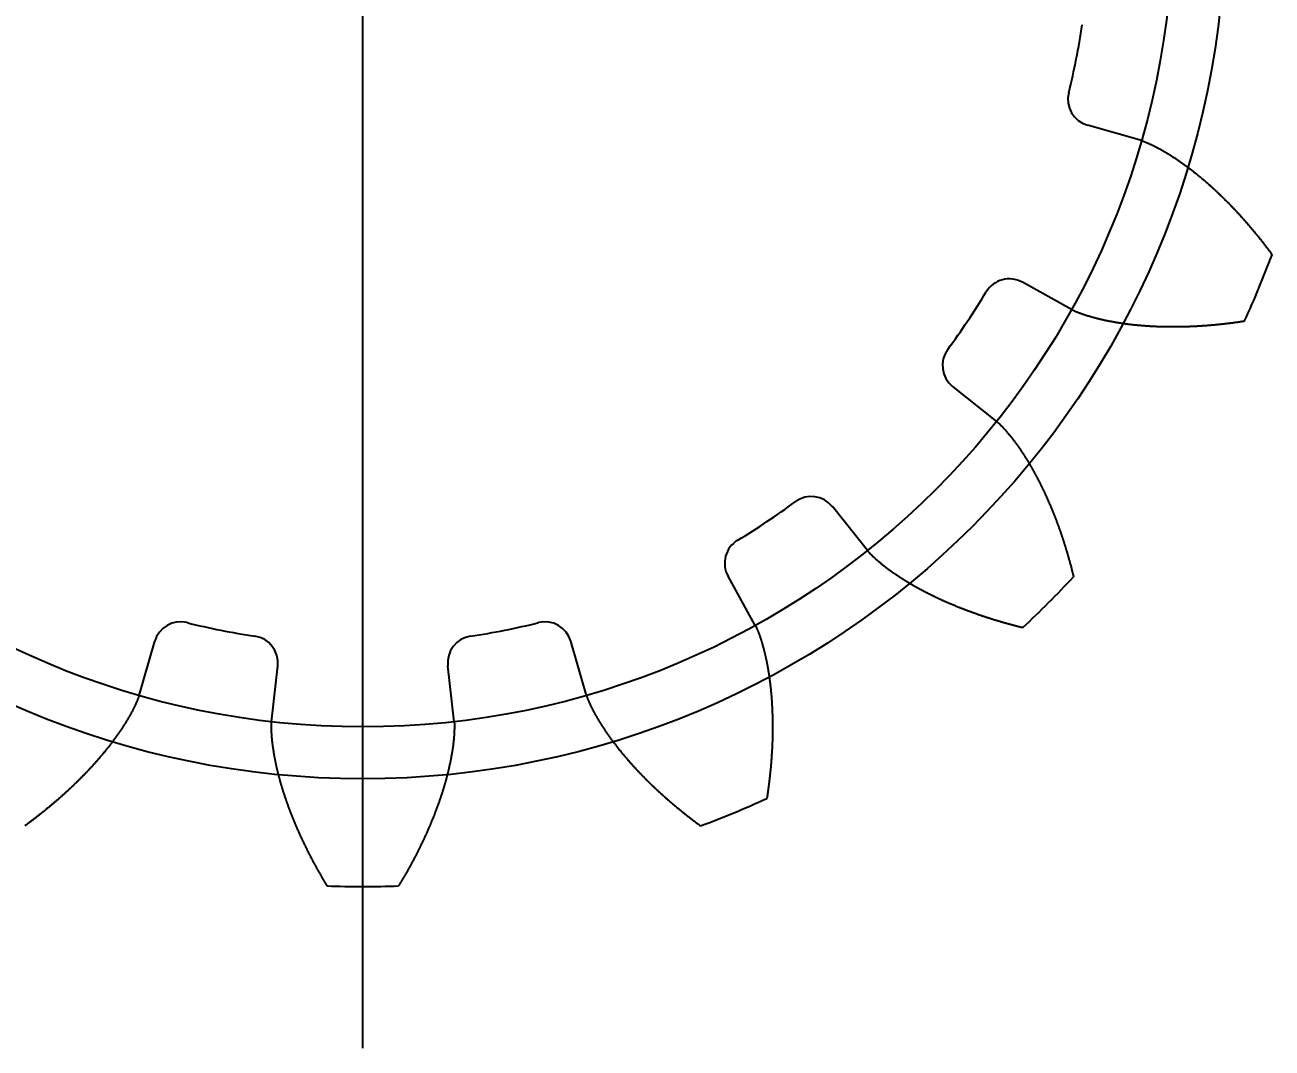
# Model space of a CAD drawing. Header units: millimetres. Extents: x 2331 to 2507, y 1421 to 1555.
# Drawn here: x 2403.15 to 2426.29, y 1506.05 to 1525.05 of the extents above; entities that cross this region are included whole.
import ezdxf

# ---------------------------------------------------------------- set-up
doc = ezdxf.new("R2010")
doc.units = ezdxf.units.MM
doc.header["$LTSCALE"] = 0.1
doc.styles.get("Standard").update_dxf_attribs({"font": 'arial.ttf'})
doc.dimstyles.new('ISO-25', dxfattribs={"dimtxt": 2.5, "dimasz": 2.5, "dimexe": 1.25, "dimexo": 0.625, "dimtad": 1, "dimtxsty": 'Standard', "dimcen": 2.5, "dimadec": 0, "dimazin": 0, "dimtfac": 1, "dimtmove": 0, "dimatfit": 3, "dimfxl": 0, "dimarcsym": 0})

# ---------------------------------------------------------------- blocks, each defined once
blk = doc.blocks.new('*D25')
at = {"color": 0, "lineweight": -2, "transparency": 16777216}
for start, end in [(84.375, 90), (101.465, 112.93), (61.445, 72.91)]:
    blk.add_arc((2409.414, 1527.052), 12.515, start, end, dxfattribs=at)
at = {"color": 0, "transparency": 16777216}
for points in [[(2406.885, 1539.732), (2406.969, 1538.902), (2409.414, 1539.567)], [(2413.01, 1538.606), (2413.174, 1539.423), (2410.641, 1539.506)]]:
    blk.add_solid(points, dxfattribs=at)
at = {"layer": 'Defpoints', "color": 0, "transparency": 16777216}
for p in [(2409.414, 1548.052), (2411.217, 1545.357), (2410.233, 1539.54), (2409.414, 1527.052), (2409.414, 1506.052)]:
    blk.add_point(p, dxfattribs=at)
at = {"color": 0, "transparency": 16777216, "insert": (2408.444, 1541.435), "char_height": 2.5, "attachment_point": 5, "rotation": 3.8609}
blk.add_mtext('6°', dxfattribs=at)
blk = doc.blocks.new('*D26')
at = {"color": 0, "lineweight": -2, "transparency": 16777216}
blk.add_line((2414.287, 1537.082), (2418.088, 1535.235), dxfattribs=at)
for start, end in [(90, 95.6108), (64.0875, 90), (64.2537, 77.1268), (108.484, 121.3572)]:
    blk.add_arc((2409.414, 1527.052), 11.15, start, end, dxfattribs=at)
at = {"color": 0, "transparency": 16777216}
for points in [[(2411.852, 1537.508), (2411.945, 1538.336), (2409.414, 1538.203)], [(2405.792, 1538.035), (2405.966, 1537.22), (2408.324, 1538.149)]]:
    blk.add_solid(points, dxfattribs=at)
at = {"layer": 'Defpoints', "color": 0, "transparency": 16777216}
for p in [(2409.414, 1548.052), (2407.85, 1542.975), (2408.687, 1538.179), (2409.414, 1527.052), (2409.414, 1506.052)]:
    blk.add_point(p, dxfattribs=at)
at = {"color": 0, "transparency": 16777216, "insert": (2417.019, 1537.869), "char_height": 2.5, "attachment_point": 5, "rotation": 334.0875}
blk.add_mtext('6°', dxfattribs=at)

msp = doc.modelspace()

# ---------------------------------------------------------------- linework, layer by layer
for p, q in [((2409.414, 1506.052), (2409.414, 1548.052)), ((2423.866, 1522.903), (2422.862, 1523.191)), ((2422.567, 1519.768), (2421.654, 1520.274)), ((2421.178, 1517.688), (2420.361, 1518.339)), ((2418.778, 1515.289), (2418.128, 1516.106)), ((2416.699, 1513.9), (2416.193, 1514.813)), ((2405.265, 1512.601), (2405.553, 1513.605)), ((2413.564, 1512.601), (2413.276, 1513.605)), ((2407.718, 1512.113), (2407.836, 1513.151)), ((2411.111, 1512.113), (2410.993, 1513.151))]:
    msp.add_line(p, q)
for radius in [16, 15.035]:
    msp.add_circle((2409.414, 1527.052), radius)
for centre, radius, start, end in [((2409.414, 1527.052), 13.5, 346.0257, 351.4743), ((2423, 1523.671), 0.5, 166.0257, 253.979), ((2409.414, 1527.052), 18, 335.381, 339.619), ((2421.412, 1519.836), 0.5, 61.021, 148.9743), ((2409.414, 1527.052), 13.5, 323.5257, 328.9743), ((2420.672, 1518.73), 0.5, 143.5257, 231.479), ((2417.737, 1515.794), 0.5, 38.521, 126.4743), ((2409.414, 1527.052), 13.5, 301.0257, 306.4743), ((2416.63, 1515.055), 0.5, 121.0257, 208.979), ((2409.414, 1527.052), 18, 312.881, 317.119), ((2406.034, 1513.467), 0.5, 76.0257, 163.979), ((2409.414, 1527.052), 13.5, 256.0257, 261.4743), ((2409.414, 1527.052), 13.5, 278.5257, 283.9743), ((2412.795, 1513.467), 0.5, 16.021, 103.9743), ((2407.339, 1513.207), 0.5, 353.521, 81.4743), ((2411.49, 1513.207), 0.5, 98.5257, 186.479), ((2409.414, 1527.052), 18, 290.381, 294.619), ((2409.414, 1527.052), 18, 267.881, 272.119)]:
    msp.add_arc(centre, radius, start, end)
for points in [[(2423.866, 1522.903), (2423.885, 1522.896), (2423.904, 1522.89), (2423.922, 1522.883), (2423.941, 1522.875), (2423.96, 1522.868), (2423.978, 1522.86), (2423.997, 1522.852), (2424.015, 1522.843), (2424.034, 1522.835), (2424.052, 1522.826), (2424.07, 1522.817), (2424.089, 1522.809), (2424.107, 1522.799), (2424.125, 1522.79), (2424.143, 1522.781), (2424.161, 1522.771), (2424.179, 1522.762), (2424.197, 1522.752), (2424.215, 1522.742), (2424.233, 1522.732), (2424.251, 1522.722), (2424.269, 1522.712), (2424.287, 1522.701), (2424.305, 1522.691), (2424.322, 1522.68), (2424.34, 1522.669), (2424.358, 1522.659), (2424.376, 1522.648), (2424.393, 1522.637), (2424.411, 1522.626), (2424.428, 1522.614), (2424.446, 1522.603), (2424.463, 1522.592), (2424.481, 1522.58), (2424.498, 1522.569), (2424.516, 1522.557), (2424.533, 1522.545), (2424.551, 1522.533), (2424.568, 1522.521), (2424.585, 1522.509), (2424.603, 1522.497), (2424.62, 1522.485), (2424.637, 1522.473), (2424.654, 1522.46), (2424.671, 1522.448), (2424.688, 1522.435), (2424.706, 1522.423), (2424.723, 1522.41), (2424.74, 1522.397), (2424.757, 1522.384), (2424.774, 1522.371), (2424.791, 1522.358), (2424.808, 1522.345), (2424.824, 1522.332), (2424.841, 1522.318), (2424.858, 1522.305), (2424.875, 1522.291), (2424.892, 1522.278), (2424.909, 1522.264), (2424.925, 1522.251), (2424.942, 1522.237), (2424.959, 1522.223), (2424.975, 1522.209), (2424.992, 1522.195), (2425.009, 1522.181), (2425.025, 1522.167), (2425.042, 1522.153), (2425.058, 1522.138), (2425.075, 1522.124), (2425.091, 1522.11), (2425.108, 1522.095), (2425.124, 1522.081), (2425.14, 1522.066), (2425.157, 1522.051), (2425.173, 1522.036), (2425.189, 1522.022), (2425.206, 1522.007), (2425.222, 1521.992), (2425.238, 1521.977), (2425.254, 1521.961), (2425.27, 1521.946), (2425.286, 1521.931), (2425.303, 1521.916), (2425.319, 1521.9), (2425.335, 1521.885), (2425.351, 1521.869), (2425.367, 1521.854), (2425.383, 1521.838), (2425.399, 1521.822), (2425.414, 1521.806), (2425.43, 1521.791), (2425.446, 1521.775), (2425.462, 1521.759), (2425.478, 1521.743), (2425.494, 1521.726), (2425.509, 1521.71), (2425.525, 1521.694), (2425.541, 1521.678), (2425.556, 1521.661), (2425.572, 1521.645), (2425.588, 1521.628), (2425.603, 1521.612), (2425.619, 1521.595), (2425.634, 1521.578), (2425.65, 1521.562), (2425.665, 1521.545), (2425.681, 1521.528), (2425.696, 1521.511), (2425.711, 1521.494), (2425.727, 1521.477), (2425.742, 1521.46), (2425.757, 1521.442), (2425.772, 1521.425), (2425.788, 1521.408), (2425.803, 1521.39), (2425.818, 1521.373), (2425.833, 1521.355), (2425.848, 1521.338), (2425.863, 1521.32), (2425.878, 1521.303), (2425.893, 1521.285), (2425.908, 1521.267), (2425.923, 1521.249), (2425.938, 1521.231), (2425.953, 1521.213), (2425.968, 1521.195), (2425.983, 1521.177), (2425.998, 1521.159), (2426.012, 1521.141), (2426.027, 1521.122), (2426.042, 1521.104), (2426.057, 1521.086), (2426.071, 1521.067), (2426.086, 1521.049), (2426.101, 1521.03), (2426.115, 1521.012), (2426.13, 1520.993), (2426.144, 1520.974), (2426.159, 1520.955), (2426.173, 1520.936), (2426.188, 1520.917), (2426.202, 1520.899), (2426.216, 1520.879), (2426.231, 1520.86), (2426.245, 1520.841), (2426.259, 1520.822), (2426.273, 1520.803), (2426.288, 1520.784)], [(2422.567, 1519.768), (2422.585, 1519.759), (2422.603, 1519.75), (2422.621, 1519.742), (2422.64, 1519.734), (2422.658, 1519.726), (2422.677, 1519.719), (2422.696, 1519.711), (2422.715, 1519.704), (2422.734, 1519.697), (2422.753, 1519.69), (2422.772, 1519.683), (2422.791, 1519.677), (2422.811, 1519.67), (2422.83, 1519.664), (2422.85, 1519.658), (2422.869, 1519.652), (2422.889, 1519.646), (2422.908, 1519.64), (2422.928, 1519.634), (2422.948, 1519.629), (2422.968, 1519.623), (2422.987, 1519.618), (2423.007, 1519.612), (2423.027, 1519.607), (2423.047, 1519.602), (2423.068, 1519.597), (2423.088, 1519.592), (2423.108, 1519.587), (2423.128, 1519.583), (2423.149, 1519.578), (2423.169, 1519.574), (2423.189, 1519.569), (2423.21, 1519.565), (2423.23, 1519.561), (2423.251, 1519.557), (2423.271, 1519.553), (2423.292, 1519.549), (2423.313, 1519.545), (2423.333, 1519.541), (2423.354, 1519.537), (2423.375, 1519.534), (2423.396, 1519.53), (2423.417, 1519.526), (2423.438, 1519.523), (2423.459, 1519.52), (2423.48, 1519.517), (2423.501, 1519.513), (2423.522, 1519.51), (2423.543, 1519.507), (2423.564, 1519.504), (2423.585, 1519.502), (2423.606, 1519.499), (2423.628, 1519.496), (2423.649, 1519.494), (2423.67, 1519.491), (2423.692, 1519.489), (2423.713, 1519.486), (2423.734, 1519.484), (2423.756, 1519.482), (2423.777, 1519.48), (2423.799, 1519.477), (2423.821, 1519.475), (2423.842, 1519.474), (2423.864, 1519.472), (2423.886, 1519.47), (2423.907, 1519.468), (2423.929, 1519.467), (2423.951, 1519.465), (2423.973, 1519.463), (2423.994, 1519.462), (2424.016, 1519.461), (2424.038, 1519.459), (2424.06, 1519.458), (2424.082, 1519.457), (2424.104, 1519.456), (2424.126, 1519.455), (2424.148, 1519.454), (2424.17, 1519.453), (2424.192, 1519.452), (2424.215, 1519.452), (2424.237, 1519.451), (2424.259, 1519.45), (2424.281, 1519.45), (2424.303, 1519.449), (2424.326, 1519.449), (2424.348, 1519.448), (2424.37, 1519.448), (2424.393, 1519.448), (2424.415, 1519.448), (2424.438, 1519.448), (2424.46, 1519.448), (2424.482, 1519.448), (2424.505, 1519.448), (2424.527, 1519.448), (2424.55, 1519.448), (2424.573, 1519.449), (2424.595, 1519.449), (2424.618, 1519.45), (2424.641, 1519.45), (2424.663, 1519.451), (2424.686, 1519.451), (2424.709, 1519.452), (2424.731, 1519.453), (2424.754, 1519.454), (2424.777, 1519.455), (2424.8, 1519.456), (2424.823, 1519.457), (2424.846, 1519.458), (2424.868, 1519.459), (2424.891, 1519.46), (2424.914, 1519.461), (2424.937, 1519.463), (2424.96, 1519.464), (2424.983, 1519.466), (2425.006, 1519.467), (2425.029, 1519.469), (2425.052, 1519.471), (2425.076, 1519.472), (2425.099, 1519.474), (2425.122, 1519.476), (2425.145, 1519.478), (2425.168, 1519.48), (2425.191, 1519.482), (2425.215, 1519.484), (2425.238, 1519.486), (2425.261, 1519.489), (2425.284, 1519.491), (2425.308, 1519.493), (2425.331, 1519.496), (2425.354, 1519.498), (2425.378, 1519.501), (2425.401, 1519.503), (2425.425, 1519.506), (2425.448, 1519.509), (2425.472, 1519.512), (2425.495, 1519.514), (2425.519, 1519.517), (2425.542, 1519.52), (2425.566, 1519.523), (2425.589, 1519.527), (2425.613, 1519.53), (2425.636, 1519.533), (2425.66, 1519.536), (2425.684, 1519.54), (2425.707, 1519.543), (2425.731, 1519.547), (2425.754, 1519.55), (2425.778, 1519.554)], [(2421.178, 1517.688), (2421.193, 1517.675), (2421.208, 1517.662), (2421.222, 1517.648), (2421.237, 1517.634), (2421.251, 1517.62), (2421.265, 1517.606), (2421.279, 1517.591), (2421.293, 1517.576), (2421.307, 1517.561), (2421.321, 1517.546), (2421.334, 1517.531), (2421.348, 1517.516), (2421.361, 1517.501), (2421.374, 1517.485), (2421.387, 1517.47), (2421.4, 1517.454), (2421.413, 1517.438), (2421.426, 1517.422), (2421.439, 1517.406), (2421.452, 1517.39), (2421.465, 1517.374), (2421.477, 1517.357), (2421.49, 1517.341), (2421.502, 1517.325), (2421.515, 1517.308), (2421.527, 1517.291), (2421.539, 1517.274), (2421.551, 1517.258), (2421.563, 1517.241), (2421.575, 1517.224), (2421.587, 1517.207), (2421.599, 1517.189), (2421.611, 1517.172), (2421.623, 1517.155), (2421.634, 1517.138), (2421.646, 1517.12), (2421.658, 1517.103), (2421.669, 1517.085), (2421.681, 1517.067), (2421.692, 1517.049), (2421.703, 1517.032), (2421.715, 1517.014), (2421.726, 1516.996), (2421.737, 1516.978), (2421.748, 1516.96), (2421.759, 1516.942), (2421.77, 1516.923), (2421.781, 1516.905), (2421.792, 1516.887), (2421.802, 1516.868), (2421.813, 1516.85), (2421.824, 1516.831), (2421.834, 1516.812), (2421.845, 1516.794), (2421.855, 1516.775), (2421.866, 1516.756), (2421.876, 1516.737), (2421.887, 1516.718), (2421.897, 1516.699), (2421.907, 1516.68), (2421.917, 1516.661), (2421.927, 1516.642), (2421.937, 1516.623), (2421.947, 1516.604), (2421.957, 1516.584), (2421.967, 1516.565), (2421.977, 1516.545), (2421.987, 1516.526), (2421.997, 1516.506), (2422.006, 1516.487), (2422.016, 1516.467), (2422.026, 1516.447), (2422.035, 1516.427), (2422.045, 1516.408), (2422.054, 1516.388), (2422.063, 1516.368), (2422.073, 1516.348), (2422.082, 1516.328), (2422.091, 1516.308), (2422.1, 1516.287), (2422.109, 1516.267), (2422.118, 1516.247), (2422.127, 1516.227), (2422.136, 1516.206), (2422.145, 1516.186), (2422.154, 1516.165), (2422.163, 1516.145), (2422.172, 1516.124), (2422.18, 1516.103), (2422.189, 1516.083), (2422.198, 1516.062), (2422.206, 1516.041), (2422.215, 1516.02), (2422.223, 1515.999), (2422.232, 1515.979), (2422.24, 1515.958), (2422.248, 1515.937), (2422.256, 1515.915), (2422.265, 1515.894), (2422.273, 1515.873), (2422.281, 1515.852), (2422.289, 1515.831), (2422.297, 1515.809), (2422.305, 1515.788), (2422.313, 1515.767), (2422.32, 1515.745), (2422.328, 1515.724), (2422.336, 1515.702), (2422.344, 1515.68), (2422.351, 1515.659), (2422.359, 1515.637), (2422.366, 1515.615), (2422.374, 1515.594), (2422.381, 1515.572), (2422.389, 1515.55), (2422.396, 1515.528), (2422.403, 1515.506), (2422.411, 1515.484), (2422.418, 1515.462), (2422.425, 1515.44), (2422.432, 1515.418), (2422.439, 1515.395), (2422.446, 1515.373), (2422.453, 1515.351), (2422.46, 1515.329), (2422.467, 1515.306), (2422.473, 1515.284), (2422.48, 1515.261), (2422.487, 1515.239), (2422.493, 1515.216), (2422.5, 1515.194), (2422.507, 1515.171), (2422.513, 1515.148), (2422.519, 1515.126), (2422.526, 1515.103), (2422.532, 1515.08), (2422.538, 1515.057), (2422.545, 1515.035), (2422.551, 1515.012), (2422.557, 1514.989), (2422.563, 1514.966), (2422.569, 1514.943), (2422.575, 1514.92), (2422.581, 1514.896), (2422.587, 1514.873), (2422.593, 1514.85), (2422.599, 1514.827), (2422.604, 1514.804)], [(2418.778, 1515.289), (2418.791, 1515.274), (2418.805, 1515.259), (2418.819, 1515.244), (2418.833, 1515.23), (2418.847, 1515.216), (2418.861, 1515.201), (2418.876, 1515.187), (2418.89, 1515.173), (2418.905, 1515.16), (2418.92, 1515.146), (2418.935, 1515.132), (2418.951, 1515.119), (2418.966, 1515.106), (2418.981, 1515.092), (2418.997, 1515.079), (2419.013, 1515.066), (2419.029, 1515.053), (2419.045, 1515.04), (2419.061, 1515.027), (2419.077, 1515.015), (2419.093, 1515.002), (2419.109, 1514.989), (2419.126, 1514.977), (2419.142, 1514.964), (2419.159, 1514.952), (2419.175, 1514.94), (2419.192, 1514.928), (2419.209, 1514.915), (2419.226, 1514.903), (2419.243, 1514.891), (2419.26, 1514.879), (2419.277, 1514.867), (2419.294, 1514.856), (2419.312, 1514.844), (2419.329, 1514.832), (2419.347, 1514.821), (2419.364, 1514.809), (2419.382, 1514.798), (2419.399, 1514.786), (2419.417, 1514.775), (2419.435, 1514.763), (2419.453, 1514.752), (2419.471, 1514.741), (2419.489, 1514.73), (2419.507, 1514.719), (2419.525, 1514.708), (2419.543, 1514.697), (2419.562, 1514.686), (2419.58, 1514.675), (2419.598, 1514.664), (2419.617, 1514.653), (2419.636, 1514.643), (2419.654, 1514.632), (2419.673, 1514.622), (2419.692, 1514.611), (2419.71, 1514.601), (2419.729, 1514.59), (2419.748, 1514.58), (2419.767, 1514.57), (2419.786, 1514.559), (2419.805, 1514.549), (2419.825, 1514.539), (2419.844, 1514.529), (2419.863, 1514.519), (2419.882, 1514.509), (2419.902, 1514.499), (2419.921, 1514.489), (2419.941, 1514.48), (2419.96, 1514.47), (2419.98, 1514.46), (2420, 1514.451), (2420.019, 1514.441), (2420.039, 1514.432), (2420.059, 1514.422), (2420.079, 1514.413), (2420.099, 1514.403), (2420.119, 1514.394), (2420.139, 1514.385), (2420.159, 1514.375), (2420.179, 1514.366), (2420.2, 1514.357), (2420.22, 1514.348), (2420.24, 1514.339), (2420.261, 1514.33), (2420.281, 1514.321), (2420.301, 1514.312), (2420.322, 1514.304), (2420.343, 1514.295), (2420.363, 1514.286), (2420.384, 1514.278), (2420.405, 1514.269), (2420.425, 1514.26), (2420.446, 1514.252), (2420.467, 1514.243), (2420.488, 1514.235), (2420.509, 1514.227), (2420.53, 1514.218), (2420.551, 1514.21), (2420.572, 1514.202), (2420.593, 1514.194), (2420.615, 1514.186), (2420.636, 1514.178), (2420.657, 1514.17), (2420.679, 1514.162), (2420.7, 1514.154), (2420.722, 1514.146), (2420.743, 1514.138), (2420.765, 1514.131), (2420.786, 1514.123), (2420.808, 1514.115), (2420.83, 1514.108), (2420.851, 1514.1), (2420.873, 1514.093), (2420.895, 1514.085), (2420.917, 1514.078), (2420.939, 1514.071), (2420.961, 1514.063), (2420.983, 1514.056), (2421.005, 1514.049), (2421.027, 1514.042), (2421.049, 1514.035), (2421.071, 1514.028), (2421.093, 1514.021), (2421.116, 1514.014), (2421.138, 1514.007), (2421.16, 1514), (2421.183, 1513.993), (2421.205, 1513.987), (2421.228, 1513.98), (2421.25, 1513.973), (2421.273, 1513.967), (2421.295, 1513.96), (2421.318, 1513.954), (2421.341, 1513.947), (2421.364, 1513.941), (2421.386, 1513.934), (2421.409, 1513.928), (2421.432, 1513.922), (2421.455, 1513.916), (2421.478, 1513.91), (2421.501, 1513.904), (2421.524, 1513.898), (2421.547, 1513.892), (2421.57, 1513.886), (2421.593, 1513.88), (2421.617, 1513.874), (2421.64, 1513.868), (2421.663, 1513.862)], [(2416.699, 1513.9), (2416.708, 1513.882), (2416.716, 1513.864), (2416.725, 1513.845), (2416.733, 1513.827), (2416.741, 1513.808), (2416.748, 1513.789), (2416.755, 1513.771), (2416.763, 1513.752), (2416.77, 1513.733), (2416.777, 1513.714), (2416.783, 1513.695), (2416.79, 1513.675), (2416.796, 1513.656), (2416.803, 1513.637), (2416.809, 1513.617), (2416.815, 1513.598), (2416.821, 1513.578), (2416.827, 1513.558), (2416.832, 1513.539), (2416.838, 1513.519), (2416.844, 1513.499), (2416.849, 1513.479), (2416.854, 1513.459), (2416.859, 1513.439), (2416.865, 1513.419), (2416.869, 1513.399), (2416.874, 1513.379), (2416.879, 1513.359), (2416.884, 1513.338), (2416.888, 1513.318), (2416.893, 1513.298), (2416.897, 1513.277), (2416.902, 1513.257), (2416.906, 1513.236), (2416.91, 1513.216), (2416.914, 1513.195), (2416.918, 1513.175), (2416.922, 1513.154), (2416.926, 1513.133), (2416.929, 1513.113), (2416.933, 1513.092), (2416.937, 1513.071), (2416.94, 1513.05), (2416.944, 1513.029), (2416.947, 1513.008), (2416.95, 1512.987), (2416.953, 1512.966), (2416.956, 1512.945), (2416.959, 1512.924), (2416.962, 1512.903), (2416.965, 1512.882), (2416.968, 1512.86), (2416.97, 1512.839), (2416.973, 1512.818), (2416.976, 1512.796), (2416.978, 1512.775), (2416.98, 1512.754), (2416.983, 1512.732), (2416.985, 1512.711), (2416.987, 1512.689), (2416.989, 1512.668), (2416.991, 1512.646), (2416.993, 1512.624), (2416.995, 1512.603), (2416.997, 1512.581), (2416.998, 1512.559), (2417, 1512.538), (2417.002, 1512.516), (2417.003, 1512.494), (2417.005, 1512.472), (2417.006, 1512.45), (2417.007, 1512.428), (2417.008, 1512.406), (2417.01, 1512.385), (2417.011, 1512.363), (2417.012, 1512.34), (2417.013, 1512.318), (2417.014, 1512.296), (2417.014, 1512.274), (2417.015, 1512.252), (2417.016, 1512.23), (2417.016, 1512.208), (2417.017, 1512.185), (2417.017, 1512.163), (2417.018, 1512.141), (2417.018, 1512.119), (2417.018, 1512.096), (2417.019, 1512.074), (2417.019, 1512.052), (2417.019, 1512.029), (2417.019, 1512.007), (2417.019, 1511.984), (2417.019, 1511.962), (2417.018, 1511.939), (2417.018, 1511.917), (2417.018, 1511.894), (2417.017, 1511.871), (2417.017, 1511.849), (2417.016, 1511.826), (2417.016, 1511.803), (2417.015, 1511.781), (2417.015, 1511.758), (2417.014, 1511.735), (2417.013, 1511.712), (2417.012, 1511.69), (2417.011, 1511.667), (2417.01, 1511.644), (2417.009, 1511.621), (2417.008, 1511.598), (2417.006, 1511.575), (2417.005, 1511.552), (2417.004, 1511.529), (2417.002, 1511.506), (2417.001, 1511.483), (2416.999, 1511.46), (2416.998, 1511.437), (2416.996, 1511.414), (2416.994, 1511.391), (2416.992, 1511.368), (2416.991, 1511.345), (2416.989, 1511.322), (2416.987, 1511.298), (2416.985, 1511.275), (2416.983, 1511.252), (2416.98, 1511.229), (2416.978, 1511.205), (2416.976, 1511.182), (2416.973, 1511.159), (2416.971, 1511.136), (2416.968, 1511.112), (2416.966, 1511.089), (2416.963, 1511.065), (2416.961, 1511.042), (2416.958, 1511.019), (2416.955, 1510.995), (2416.952, 1510.972), (2416.949, 1510.948), (2416.946, 1510.925), (2416.943, 1510.901), (2416.94, 1510.878), (2416.937, 1510.854), (2416.934, 1510.83), (2416.93, 1510.807), (2416.927, 1510.783), (2416.924, 1510.759), (2416.92, 1510.736), (2416.917, 1510.712), (2416.913, 1510.688)], [(2405.265, 1512.601), (2405.259, 1512.582), (2405.252, 1512.563), (2405.245, 1512.544), (2405.237, 1512.526), (2405.23, 1512.507), (2405.222, 1512.488), (2405.214, 1512.47), (2405.206, 1512.451), (2405.197, 1512.433), (2405.188, 1512.415), (2405.18, 1512.396), (2405.171, 1512.378), (2405.162, 1512.36), (2405.152, 1512.342), (2405.143, 1512.323), (2405.134, 1512.305), (2405.124, 1512.287), (2405.114, 1512.269), (2405.104, 1512.251), (2405.094, 1512.233), (2405.084, 1512.215), (2405.074, 1512.198), (2405.063, 1512.18), (2405.053, 1512.162), (2405.042, 1512.144), (2405.032, 1512.126), (2405.021, 1512.109), (2405.01, 1512.091), (2404.999, 1512.073), (2404.988, 1512.056), (2404.977, 1512.038), (2404.965, 1512.021), (2404.954, 1512.003), (2404.942, 1511.986), (2404.931, 1511.968), (2404.919, 1511.951), (2404.907, 1511.933), (2404.896, 1511.916), (2404.884, 1511.899), (2404.872, 1511.881), (2404.859, 1511.864), (2404.847, 1511.847), (2404.835, 1511.83), (2404.822, 1511.812), (2404.81, 1511.795), (2404.797, 1511.778), (2404.785, 1511.761), (2404.772, 1511.744), (2404.759, 1511.727), (2404.746, 1511.71), (2404.733, 1511.693), (2404.72, 1511.676), (2404.707, 1511.659), (2404.694, 1511.642), (2404.681, 1511.625), (2404.667, 1511.608), (2404.654, 1511.592), (2404.64, 1511.575), (2404.627, 1511.558), (2404.613, 1511.541), (2404.599, 1511.525), (2404.585, 1511.508), (2404.571, 1511.491), (2404.557, 1511.475), (2404.543, 1511.458), (2404.529, 1511.441), (2404.515, 1511.425), (2404.501, 1511.408), (2404.486, 1511.392), (2404.472, 1511.375), (2404.457, 1511.359), (2404.443, 1511.343), (2404.428, 1511.326), (2404.413, 1511.31), (2404.399, 1511.294), (2404.384, 1511.277), (2404.369, 1511.261), (2404.354, 1511.245), (2404.339, 1511.229), (2404.324, 1511.212), (2404.308, 1511.196), (2404.293, 1511.18), (2404.278, 1511.164), (2404.262, 1511.148), (2404.247, 1511.132), (2404.231, 1511.116), (2404.216, 1511.1), (2404.2, 1511.084), (2404.184, 1511.068), (2404.169, 1511.052), (2404.153, 1511.036), (2404.137, 1511.02), (2404.121, 1511.005), (2404.105, 1510.989), (2404.089, 1510.973), (2404.072, 1510.957), (2404.056, 1510.942), (2404.04, 1510.926), (2404.023, 1510.91), (2404.007, 1510.895), (2403.99, 1510.879), (2403.974, 1510.863), (2403.957, 1510.848), (2403.941, 1510.832), (2403.924, 1510.817), (2403.907, 1510.802), (2403.89, 1510.786), (2403.873, 1510.771), (2403.856, 1510.755), (2403.839, 1510.74), (2403.822, 1510.725), (2403.805, 1510.709), (2403.787, 1510.694), (2403.77, 1510.679), (2403.753, 1510.664), (2403.735, 1510.649), (2403.718, 1510.633), (2403.7, 1510.618), (2403.682, 1510.603), (2403.665, 1510.588), (2403.647, 1510.573), (2403.629, 1510.558), (2403.611, 1510.543), (2403.593, 1510.528), (2403.575, 1510.513), (2403.557, 1510.499), (2403.539, 1510.484), (2403.521, 1510.469), (2403.503, 1510.454), (2403.485, 1510.439), (2403.466, 1510.425), (2403.448, 1510.41), (2403.429, 1510.395), (2403.411, 1510.381), (2403.392, 1510.366), (2403.374, 1510.352), (2403.355, 1510.337), (2403.336, 1510.322), (2403.317, 1510.308), (2403.299, 1510.294), (2403.28, 1510.279), (2403.261, 1510.265), (2403.242, 1510.25), (2403.223, 1510.236), (2403.203, 1510.222), (2403.184, 1510.207), (2403.165, 1510.193), (2403.146, 1510.179)], [(2413.564, 1512.601), (2413.57, 1512.582), (2413.577, 1512.563), (2413.584, 1512.544), (2413.591, 1512.526), (2413.599, 1512.507), (2413.607, 1512.488), (2413.615, 1512.47), (2413.623, 1512.451), (2413.632, 1512.433), (2413.64, 1512.415), (2413.649, 1512.396), (2413.658, 1512.378), (2413.667, 1512.36), (2413.676, 1512.342), (2413.686, 1512.323), (2413.695, 1512.305), (2413.705, 1512.287), (2413.715, 1512.269), (2413.725, 1512.251), (2413.735, 1512.233), (2413.745, 1512.215), (2413.755, 1512.198), (2413.765, 1512.18), (2413.776, 1512.162), (2413.786, 1512.144), (2413.797, 1512.126), (2413.808, 1512.109), (2413.819, 1512.091), (2413.83, 1512.073), (2413.841, 1512.056), (2413.852, 1512.038), (2413.863, 1512.021), (2413.875, 1512.003), (2413.886, 1511.986), (2413.898, 1511.968), (2413.91, 1511.951), (2413.921, 1511.933), (2413.933, 1511.916), (2413.945, 1511.899), (2413.957, 1511.881), (2413.969, 1511.864), (2413.982, 1511.847), (2413.994, 1511.83), (2414.006, 1511.812), (2414.019, 1511.795), (2414.031, 1511.778), (2414.044, 1511.761), (2414.057, 1511.744), (2414.07, 1511.727), (2414.083, 1511.71), (2414.096, 1511.693), (2414.109, 1511.676), (2414.122, 1511.659), (2414.135, 1511.642), (2414.148, 1511.625), (2414.162, 1511.608), (2414.175, 1511.592), (2414.189, 1511.575), (2414.202, 1511.558), (2414.216, 1511.541), (2414.23, 1511.525), (2414.244, 1511.508), (2414.257, 1511.491), (2414.271, 1511.475), (2414.286, 1511.458), (2414.3, 1511.441), (2414.314, 1511.425), (2414.328, 1511.408), (2414.343, 1511.392), (2414.357, 1511.375), (2414.371, 1511.359), (2414.386, 1511.343), (2414.401, 1511.326), (2414.415, 1511.31), (2414.43, 1511.294), (2414.445, 1511.277), (2414.46, 1511.261), (2414.475, 1511.245), (2414.49, 1511.229), (2414.505, 1511.212), (2414.52, 1511.196), (2414.536, 1511.18), (2414.551, 1511.164), (2414.566, 1511.148), (2414.582, 1511.132), (2414.597, 1511.116), (2414.613, 1511.1), (2414.629, 1511.084), (2414.644, 1511.068), (2414.66, 1511.052), (2414.676, 1511.036), (2414.692, 1511.02), (2414.708, 1511.005), (2414.724, 1510.989), (2414.74, 1510.973), (2414.756, 1510.957), (2414.773, 1510.942), (2414.789, 1510.926), (2414.805, 1510.91), (2414.822, 1510.895), (2414.838, 1510.879), (2414.855, 1510.863), (2414.872, 1510.848), (2414.888, 1510.832), (2414.905, 1510.817), (2414.922, 1510.802), (2414.939, 1510.786), (2414.956, 1510.771), (2414.973, 1510.755), (2414.99, 1510.74), (2415.007, 1510.725), (2415.024, 1510.709), (2415.041, 1510.694), (2415.059, 1510.679), (2415.076, 1510.664), (2415.094, 1510.649), (2415.111, 1510.633), (2415.129, 1510.618), (2415.146, 1510.603), (2415.164, 1510.588), (2415.182, 1510.573), (2415.2, 1510.558), (2415.217, 1510.543), (2415.235, 1510.528), (2415.253, 1510.513), (2415.271, 1510.499), (2415.29, 1510.484), (2415.308, 1510.469), (2415.326, 1510.454), (2415.344, 1510.439), (2415.363, 1510.425), (2415.381, 1510.41), (2415.399, 1510.395), (2415.418, 1510.381), (2415.437, 1510.366), (2415.455, 1510.352), (2415.474, 1510.337), (2415.493, 1510.322), (2415.511, 1510.308), (2415.53, 1510.294), (2415.549, 1510.279), (2415.568, 1510.265), (2415.587, 1510.25), (2415.606, 1510.236), (2415.625, 1510.222), (2415.645, 1510.207), (2415.664, 1510.193), (2415.683, 1510.179)], [(2407.718, 1512.113), (2407.716, 1512.093), (2407.715, 1512.073), (2407.715, 1512.053), (2407.714, 1512.033), (2407.714, 1512.013), (2407.714, 1511.993), (2407.715, 1511.972), (2407.715, 1511.952), (2407.716, 1511.932), (2407.717, 1511.912), (2407.718, 1511.891), (2407.719, 1511.871), (2407.721, 1511.851), (2407.722, 1511.83), (2407.724, 1511.81), (2407.726, 1511.79), (2407.728, 1511.769), (2407.73, 1511.749), (2407.732, 1511.729), (2407.735, 1511.708), (2407.737, 1511.688), (2407.74, 1511.667), (2407.743, 1511.647), (2407.746, 1511.626), (2407.749, 1511.606), (2407.752, 1511.585), (2407.755, 1511.565), (2407.758, 1511.544), (2407.762, 1511.524), (2407.765, 1511.503), (2407.769, 1511.483), (2407.772, 1511.462), (2407.776, 1511.442), (2407.78, 1511.421), (2407.784, 1511.401), (2407.788, 1511.38), (2407.793, 1511.359), (2407.797, 1511.339), (2407.801, 1511.318), (2407.806, 1511.298), (2407.81, 1511.277), (2407.815, 1511.256), (2407.82, 1511.236), (2407.825, 1511.215), (2407.83, 1511.195), (2407.835, 1511.174), (2407.84, 1511.153), (2407.845, 1511.133), (2407.851, 1511.112), (2407.856, 1511.091), (2407.861, 1511.071), (2407.867, 1511.05), (2407.873, 1511.029), (2407.878, 1511.009), (2407.884, 1510.988), (2407.89, 1510.967), (2407.896, 1510.947), (2407.902, 1510.926), (2407.908, 1510.905), (2407.915, 1510.885), (2407.921, 1510.864), (2407.927, 1510.843), (2407.934, 1510.822), (2407.94, 1510.802), (2407.947, 1510.781), (2407.954, 1510.76), (2407.961, 1510.74), (2407.968, 1510.719), (2407.974, 1510.698), (2407.982, 1510.677), (2407.989, 1510.657), (2407.996, 1510.636), (2408.003, 1510.615), (2408.01, 1510.594), (2408.018, 1510.574), (2408.025, 1510.553), (2408.033, 1510.532), (2408.041, 1510.511), (2408.048, 1510.491), (2408.056, 1510.47), (2408.064, 1510.449), (2408.072, 1510.429), (2408.08, 1510.408), (2408.088, 1510.387), (2408.096, 1510.366), (2408.104, 1510.346), (2408.113, 1510.325), (2408.121, 1510.304), (2408.129, 1510.283), (2408.138, 1510.263), (2408.147, 1510.242), (2408.155, 1510.221), (2408.164, 1510.2), (2408.173, 1510.18), (2408.182, 1510.159), (2408.191, 1510.138), (2408.2, 1510.117), (2408.209, 1510.097), (2408.218, 1510.076), (2408.227, 1510.055), (2408.236, 1510.035), (2408.246, 1510.014), (2408.255, 1509.993), (2408.265, 1509.972), (2408.274, 1509.952), (2408.284, 1509.931), (2408.294, 1509.91), (2408.303, 1509.889), (2408.313, 1509.869), (2408.323, 1509.848), (2408.333, 1509.827), (2408.343, 1509.807), (2408.353, 1509.786), (2408.363, 1509.765), (2408.374, 1509.745), (2408.384, 1509.724), (2408.394, 1509.703), (2408.405, 1509.683), (2408.415, 1509.662), (2408.426, 1509.641), (2408.437, 1509.621), (2408.447, 1509.6), (2408.458, 1509.579), (2408.469, 1509.559), (2408.48, 1509.538), (2408.491, 1509.517), (2408.502, 1509.497), (2408.513, 1509.476), (2408.524, 1509.455), (2408.535, 1509.435), (2408.547, 1509.414), (2408.558, 1509.393), (2408.57, 1509.373), (2408.581, 1509.352), (2408.593, 1509.332), (2408.604, 1509.311), (2408.616, 1509.291), (2408.628, 1509.27), (2408.64, 1509.249), (2408.651, 1509.229), (2408.663, 1509.208), (2408.675, 1509.188), (2408.687, 1509.167), (2408.7, 1509.147), (2408.712, 1509.126), (2408.724, 1509.106), (2408.736, 1509.085), (2408.749, 1509.065)], [(2411.111, 1512.113), (2411.113, 1512.093), (2411.114, 1512.073), (2411.114, 1512.053), (2411.114, 1512.033), (2411.115, 1512.013), (2411.114, 1511.993), (2411.114, 1511.972), (2411.113, 1511.952), (2411.113, 1511.932), (2411.112, 1511.912), (2411.111, 1511.891), (2411.109, 1511.871), (2411.108, 1511.851), (2411.106, 1511.83), (2411.105, 1511.81), (2411.103, 1511.79), (2411.101, 1511.769), (2411.099, 1511.749), (2411.096, 1511.729), (2411.094, 1511.708), (2411.091, 1511.688), (2411.089, 1511.667), (2411.086, 1511.647), (2411.083, 1511.626), (2411.08, 1511.606), (2411.077, 1511.585), (2411.074, 1511.565), (2411.071, 1511.544), (2411.067, 1511.524), (2411.064, 1511.503), (2411.06, 1511.483), (2411.056, 1511.462), (2411.053, 1511.442), (2411.049, 1511.421), (2411.045, 1511.401), (2411.04, 1511.38), (2411.036, 1511.359), (2411.032, 1511.339), (2411.027, 1511.318), (2411.023, 1511.298), (2411.018, 1511.277), (2411.014, 1511.256), (2411.009, 1511.236), (2411.004, 1511.215), (2410.999, 1511.195), (2410.994, 1511.174), (2410.989, 1511.153), (2410.984, 1511.133), (2410.978, 1511.112), (2410.973, 1511.091), (2410.967, 1511.071), (2410.962, 1511.05), (2410.956, 1511.029), (2410.95, 1511.009), (2410.945, 1510.988), (2410.939, 1510.967), (2410.933, 1510.947), (2410.927, 1510.926), (2410.92, 1510.905), (2410.914, 1510.885), (2410.908, 1510.864), (2410.901, 1510.843), (2410.895, 1510.822), (2410.888, 1510.802), (2410.882, 1510.781), (2410.875, 1510.76), (2410.868, 1510.74), (2410.861, 1510.719), (2410.854, 1510.698), (2410.847, 1510.677), (2410.84, 1510.657), (2410.833, 1510.636), (2410.826, 1510.615), (2410.818, 1510.594), (2410.811, 1510.574), (2410.804, 1510.553), (2410.796, 1510.532), (2410.788, 1510.511), (2410.781, 1510.491), (2410.773, 1510.47), (2410.765, 1510.449), (2410.757, 1510.429), (2410.749, 1510.408), (2410.741, 1510.387), (2410.733, 1510.366), (2410.725, 1510.346), (2410.716, 1510.325), (2410.708, 1510.304), (2410.699, 1510.283), (2410.691, 1510.263), (2410.682, 1510.242), (2410.674, 1510.221), (2410.665, 1510.2), (2410.656, 1510.18), (2410.647, 1510.159), (2410.638, 1510.138), (2410.629, 1510.117), (2410.62, 1510.097), (2410.611, 1510.076), (2410.602, 1510.055), (2410.593, 1510.035), (2410.583, 1510.014), (2410.574, 1509.993), (2410.564, 1509.972), (2410.555, 1509.952), (2410.545, 1509.931), (2410.535, 1509.91), (2410.526, 1509.889), (2410.516, 1509.869), (2410.506, 1509.848), (2410.496, 1509.827), (2410.486, 1509.807), (2410.476, 1509.786), (2410.465, 1509.765), (2410.455, 1509.745), (2410.445, 1509.724), (2410.434, 1509.703), (2410.424, 1509.683), (2410.414, 1509.662), (2410.403, 1509.641), (2410.392, 1509.621), (2410.382, 1509.6), (2410.371, 1509.579), (2410.36, 1509.559), (2410.349, 1509.538), (2410.338, 1509.517), (2410.327, 1509.497), (2410.316, 1509.476), (2410.305, 1509.455), (2410.293, 1509.435), (2410.282, 1509.414), (2410.271, 1509.393), (2410.259, 1509.373), (2410.248, 1509.352), (2410.236, 1509.332), (2410.225, 1509.311), (2410.213, 1509.291), (2410.201, 1509.27), (2410.189, 1509.249), (2410.177, 1509.229), (2410.165, 1509.208), (2410.153, 1509.188), (2410.141, 1509.167), (2410.129, 1509.147), (2410.117, 1509.126), (2410.105, 1509.106), (2410.092, 1509.085), (2410.08, 1509.065)]]:
    msp.add_spline(points, degree=3)

# ---------------------------------------------------------------- dimensions: what is measured, and where the dimension line sits
dim = msp.add_angular_dim_2l(base=(2408.687, 1538.179), line1=((2407.85, 1542.975), (2409.414, 1527.052)), line2=((2409.414, 1506.052), (2409.414, 1548.052)), dimstyle='ISO-25')
dim.commit()
dim.dimension.update_dxf_attribs({"geometry": '*D26', "text_midpoint": (2417.019, 1537.869)})
dim = msp.add_angular_dim_2l(base=(2410.233, 1539.54), line1=((2411.217, 1545.357), (2409.414, 1527.052)), line2=((2409.414, 1506.052), (2409.414, 1548.052)), dimstyle='ISO-25')
dim.commit()
dim.dimension.update_dxf_attribs({"geometry": '*D25', "text_midpoint": (2408.572, 1539.538), "dimtype": 162})

doc.saveas('drawing.dxf')
